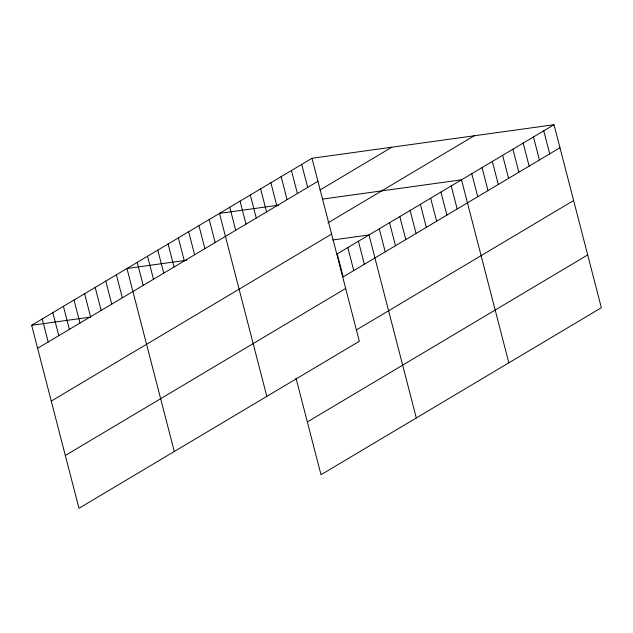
<?xml version="1.0" encoding="UTF-8"?>
<svg xmlns="http://www.w3.org/2000/svg" width="633" height="633" viewBox="0 0 633 633"><rect width="100%" height="100%" fill="white"/><g stroke="black" fill="none" stroke-linecap="round" stroke-linejoin="round"><path stroke-width="0.95" d="M311.998 158.266L359.33 341.274L78.983 508.283L31.65 325.275L311.998 158.266L554.017 124.717L601.35 307.725L321.002 474.734L295.991 378.043M37.6 348.3L317.956 181.283M319.91 190.058L391.867 147.188M327.87 222.935L474.157 135.786M51.257 401.093L331.605 234.083M554.017 124.717L337.215 253.873L343.173 276.89L559.976 147.734M65.326 455.491L345.673 288.474M356.822 329.69L573.625 200.526M307.345 421.942L587.693 254.925M278.433 205.203L219.485 213.376L266.817 396.385M322.585 199.086L461.504 179.827L508.837 362.836M186.87 260.187L126.972 268.495L174.297 451.503M332.863 239.954L368.992 234.946L416.316 417.954M31.65 325.275L90.598 317.101M543.739 130.841L549.697 153.859M533.461 136.957L539.411 159.983M523.182 143.082L529.133 166.107M512.904 149.206L518.854 172.231M502.626 155.33L508.576 178.356M492.339 161.455L498.298 184.48M482.061 167.579L488.019 190.604M471.783 173.703L477.741 196.721M451.226 185.952L457.176 208.969M440.948 192.076L446.898 215.093M430.669 198.2L436.62 221.218M420.383 204.324L426.341 227.342M410.105 210.449L416.063 233.466M399.827 216.573L405.785 239.591M389.548 222.697L395.498 245.715M379.27 228.822L385.22 251.839M358.397 241.252L364.355 264.27M347.81 247.558L353.76 270.584M301.719 164.39L307.678 187.408M291.441 170.514L297.391 193.532M281.163 176.639L287.113 199.656M270.884 182.755L276.835 205.78M260.606 188.879L266.556 211.905M250.32 195.004L256.278 218.029M240.042 201.128L246 224.153M229.763 207.252L235.721 230.277M209.206 219.501L215.157 242.518M198.928 225.625L204.878 248.642M188.65 231.749L194.6 254.767M178.364 237.873L184.322 260.891M168.085 243.998L174.043 267.015M157.807 250.122L163.757 273.139M147.529 256.246L153.479 279.264M137.25 262.371L143.2 285.388M116.377 274.801L122.335 297.819M105.79 281.107L111.74 304.133M95.195 287.422L101.153 310.439M84.608 293.728L90.559 316.753M74.014 300.042L79.964 323.059M63.427 306.348L69.377 329.366M52.832 312.655L58.782 335.68M42.245 318.969L48.195 341.986"/></g></svg>
